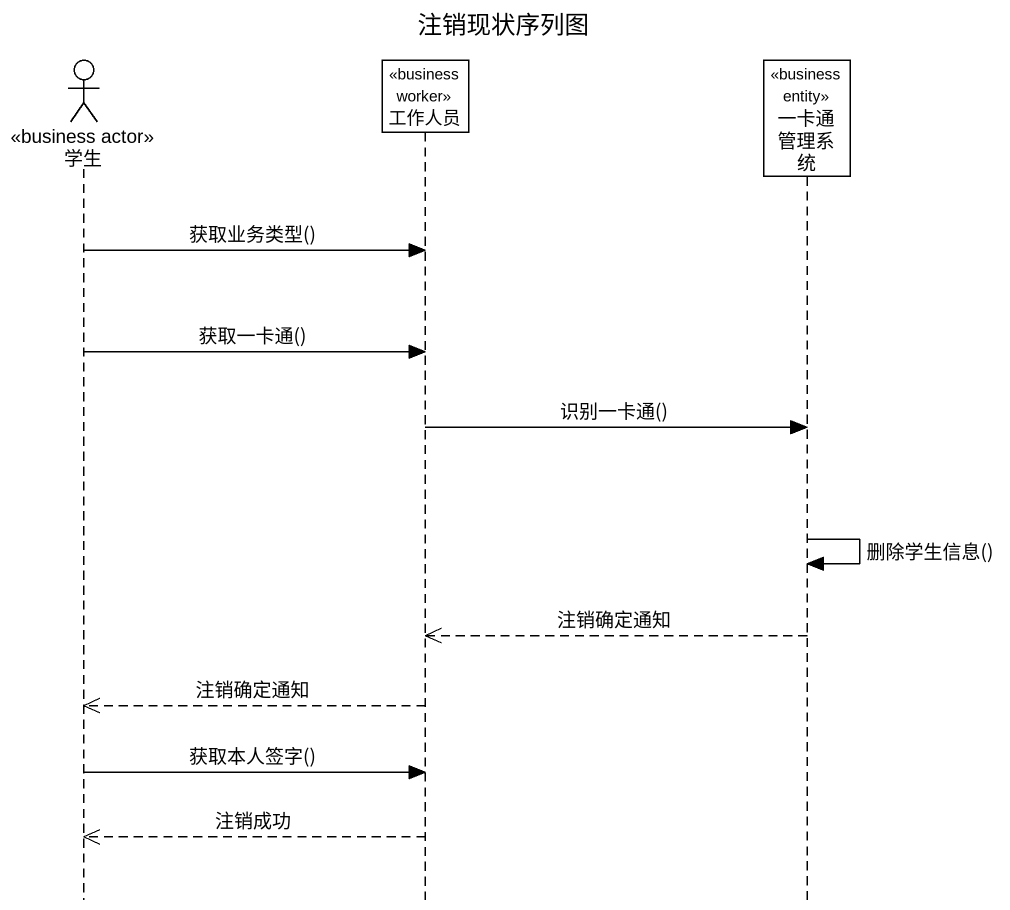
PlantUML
@startuml
title 注销现状序列图
hide footbox
actor 学生 <<business actor>>
participant 工作人员 <<business worker>>
participant 一卡通管理系统 <<business entity>>

学生 -> 工作人员 : 获取业务类型()
学生 -> 工作人员 : 获取一卡通()
工作人员 -> 一卡通管理系统 : 识别一卡通()
一卡通管理系统 -> 一卡通管理系统 : 删除学生信息()
一卡通管理系统 -->> 工作人员 : 注销确定通知
工作人员 -->> 学生 : 注销确定通知
学生 -> 工作人员 : 获取本人签字()
工作人员 -->> 学生 : 注销成功
@enduml
